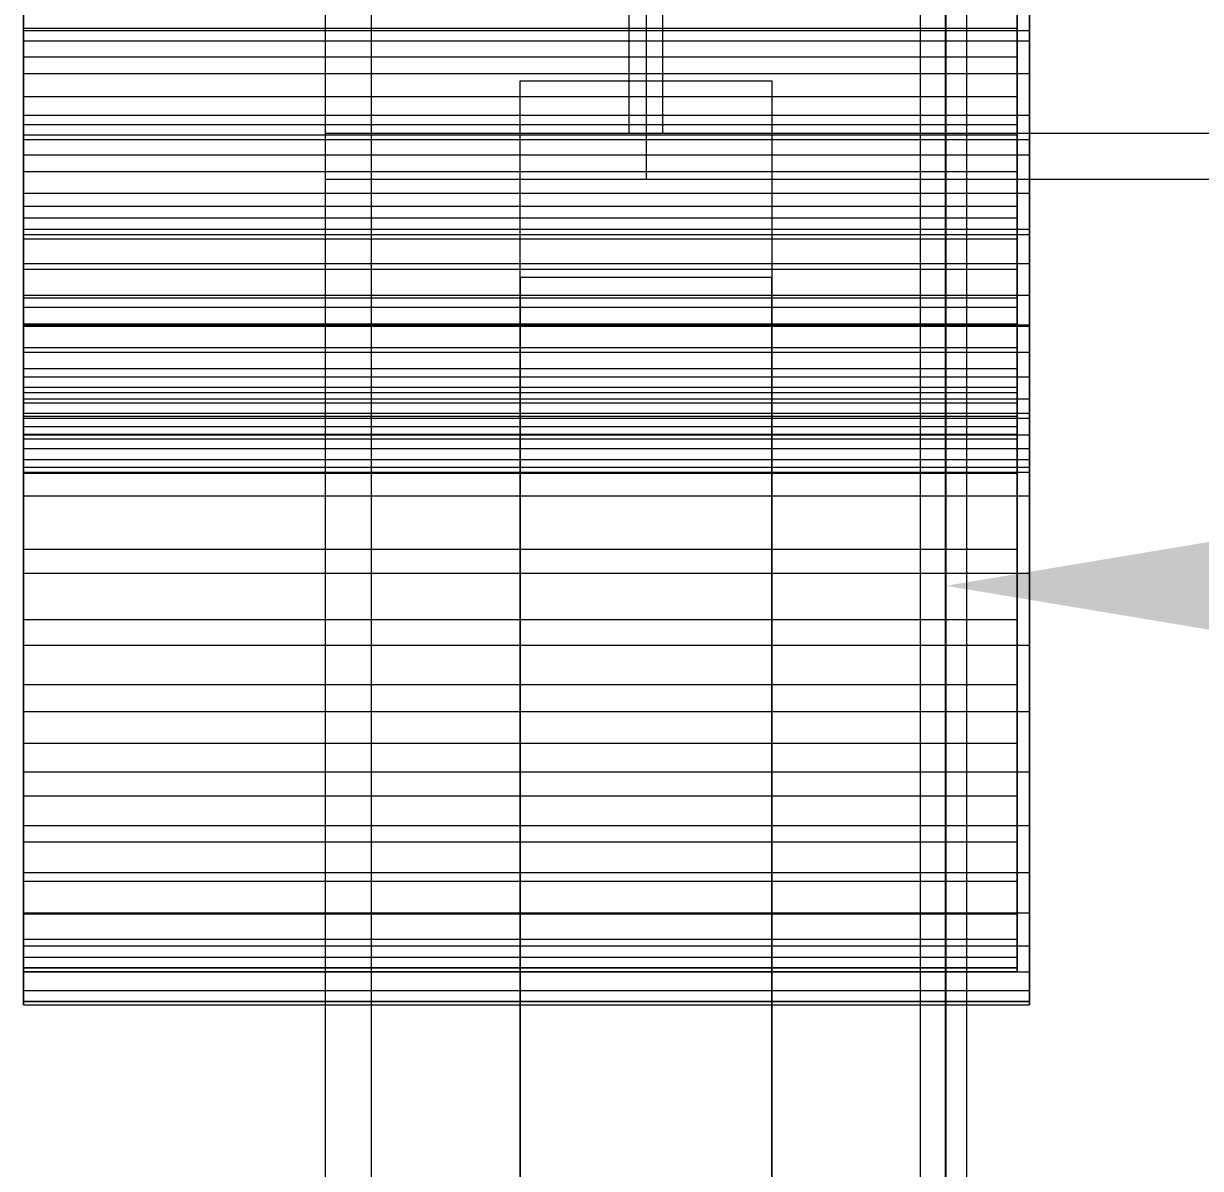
# Model space of a CAD drawing. Header units: millimetres. Extents: x -1970 to 59977, y -50268 to 6837.
# Drawn here: x -1970 to -1689.2, y -34739 to -34465.9 of the extents above; entities that cross this region are included whole.
import ezdxf

# ---------------------------------------------------------------- set-up
doc = ezdxf.new("R2010")
doc.units = ezdxf.units.MM
for name, color, linetype, lineweight in [('COTAS_P', 1, 'Continuous', 0), ('frontal_briquetadora', 7, 'Continuous', 0), ('frontal_tolva', 7, 'Continuous', 0)]:
    doc.layers.add(name, color=color, linetype=linetype, lineweight=lineweight)
doc.dimstyles.new('R19_100', dxfattribs={"dimtxt": 250, "dimasz": 150, "dimexe": 150, "dimexo": 80, "dimgap": 100, "dimtad": 1, "dimtih": 1, "dimtoh": 1, "dimdsep": 46, "dimcen": 0.09, "dimadec": 0, "dimazin": 0, "dimtfac": 1, "dimtdec": 4, "dimtofl": 0, "dimtmove": 0, "dimatfit": 3, "dimfxl": 1, "dimtolj": 1, "dimtzin": 0, "dimarcsym": 0})

# ---------------------------------------------------------------- blocks, each defined once
blk = doc.blocks.new('*D37')
at = {"layer": 'COTAS_P', "color": 0, "lineweight": -2, "transparency": 16777216}
for p, q in [((-1750, -35420), (-1750, -34450)), ((2600, -35420), (2600, -34450)), ((-1600, -34600), (2450, -34600))]:
    blk.add_line(p, q, dxfattribs=at)
at = {"layer": 'COTAS_P', "color": 0, "transparency": 16777216}
for points in [[(-1600, -34575), (-1600, -34625), (-1750, -34600)], [(2450, -34575), (2450, -34625), (2600, -34600)]]:
    blk.add_solid(points, dxfattribs=at)
at = {"layer": 'Defpoints', "color": 0, "transparency": 16777216}
for p in [(2600, -34600), (-1750, -35500), (2600, -35500)]:
    blk.add_point(p, dxfattribs=at)

msp = doc.modelspace()

# ---------------------------------------------------------------- linework, layer by layer
at = {"layer": 'frontal_briquetadora'}
for p, q in [((-1970, -34443.29), (-1970, -34466.957)), ((-1733, -34443.29), (-1733, -34466.957)), ((-1970, -34445.793), (-1970, -34469.983)), ((-1730, -34445.793), (-1730, -34469.983)), ((-1970, -34467.513), (-1970, -34456.935)), ((-1730, -34467.513), (-1730, -34456.935)), ((-1970, -34473.803), (-1970, -34463.972)), ((-1733, -34473.803), (-1733, -34463.972)), ((-1970, -34466.957), (-1970, -34489.959)), ((-1970, -34466.957), (-1733, -34466.957)), ((-1970, -34477.777), (-1970, -34467.513)), ((-1970, -34467.513), (-1730, -34467.513)), ((-1733, -34466.957), (-1733, -34489.959)), ((-1730, -34477.777), (-1730, -34467.513)), ((-1970, -34469.983), (-1970, -34493.494)), ((-1970, -34469.983), (-1730, -34469.983)), ((-1730, -34469.983), (-1730, -34493.494)), ((-1970, -34483.296), (-1970, -34473.803)), ((-1970, -34473.803), (-1733, -34473.803)), ((-1733, -34483.296), (-1733, -34473.803)), ((-1970, -34487.687), (-1970, -34477.777)), ((-1970, -34477.777), (-1730, -34477.777)), ((-1730, -34487.687), (-1730, -34477.777)), ((-1970, -34492.415), (-1970, -34483.296)), ((-1970, -34483.296), (-1733, -34483.296)), ((-1733, -34492.415), (-1733, -34483.296)), ((-1970, -34497.207), (-1970, -34487.687)), ((-1970, -34487.687), (-1730, -34487.687)), ((-1970, -34489.959), (-1970, -34512.184)), ((-1970, -34489.959), (-1733, -34489.959)), ((-1733, -34489.959), (-1733, -34512.184)), ((-1730, -34497.207), (-1730, -34487.687)), ((-1970, -34501.126), (-1970, -34492.415)), ((-1970, -34492.415), (-1733, -34492.415)), ((-1733, -34501.126), (-1733, -34492.415)), ((-1970, -34493.494), (-1970, -34516.21)), ((-1970, -34493.494), (-1730, -34493.494)), ((-1730, -34493.494), (-1730, -34516.21)), ((-1970, -34506.3), (-1970, -34497.207)), ((-1970, -34497.207), (-1730, -34497.207)), ((-1730, -34506.3), (-1730, -34497.207)), ((-1970, -34509.395), (-1970, -34501.126)), ((-1970, -34501.126), (-1733, -34501.126)), ((-1733, -34509.395), (-1733, -34501.126)), ((-1970, -34514.934), (-1970, -34506.3)), ((-1970, -34506.3), (-1730, -34506.3)), ((-1730, -34514.934), (-1730, -34506.3)), ((-1970, -34517.193), (-1970, -34509.395)), ((-1970, -34509.395), (-1733, -34509.395)), ((-1733, -34517.193), (-1733, -34509.395)), ((-1970, -34512.184), (-1970, -34533.525)), ((-1970, -34512.184), (-1733, -34512.184)), ((-1733, -34512.184), (-1733, -34533.525)), ((-1970, -34523.074), (-1970, -34514.934)), ((-1970, -34514.934), (-1730, -34514.934)), ((-1730, -34523.074), (-1730, -34514.934)), ((-1970, -34516.21), (-1970, -34538.023)), ((-1970, -34516.21), (-1730, -34516.21)), ((-1970, -34524.49), (-1970, -34517.193)), ((-1970, -34517.193), (-1733, -34517.193)), ((-1733, -34524.49), (-1733, -34517.193)), ((-1730, -34516.21), (-1730, -34538.023)), ((-1970, -34530.691), (-1970, -34523.074)), ((-1970, -34523.074), (-1730, -34523.074)), ((-1730, -34530.691), (-1730, -34523.074)), ((-1970, -34531.258), (-1970, -34524.49)), ((-1970, -34524.49), (-1733, -34524.49)), ((-1733, -34531.258), (-1733, -34524.49)), ((-1970, -34537.757), (-1970, -34530.691)), ((-1970, -34530.691), (-1730, -34530.691)), ((-1970, -34537.473), (-1970, -34531.258)), ((-1970, -34531.258), (-1733, -34531.258)), ((-1733, -34537.473), (-1733, -34531.258)), ((-1730, -34537.757), (-1730, -34530.691)), ((-1970, -34533.525), (-1970, -34553.878)), ((-1970, -34533.525), (-1733, -34533.525)), ((-1733, -34533.525), (-1733, -34553.878)), ((-1970, -34543.11), (-1970, -34537.473)), ((-1970, -34537.473), (-1733, -34537.473)), ((-1970, -34544.245), (-1970, -34537.757)), ((-1970, -34537.757), (-1730, -34537.757)), ((-1733, -34543.11), (-1733, -34537.473)), ((-1730, -34544.245), (-1730, -34537.757)), ((-1970, -34538.023), (-1970, -34558.825)), ((-1970, -34538.023), (-1730, -34538.023)), ((-1730, -34538.023), (-1730, -34558.825)), ((-1970, -34548.149), (-1970, -34543.11)), ((-1970, -34543.11), (-1733, -34543.11)), ((-1733, -34548.149), (-1733, -34543.11)), ((-1970, -34550.13), (-1970, -34544.245)), ((-1970, -34544.245), (-1730, -34544.245)), ((-1730, -34550.13), (-1730, -34544.245)), ((-1970, -34552.572), (-1970, -34548.149)), ((-1970, -34548.149), (-1733, -34548.149)), ((-1733, -34552.572), (-1733, -34548.149)), ((-1970, -34555.391), (-1970, -34550.13)), ((-1970, -34550.13), (-1730, -34550.13)), ((-1730, -34555.391), (-1730, -34550.13)), ((-1970, -34556.361), (-1970, -34552.572)), ((-1970, -34552.572), (-1733, -34552.572)), ((-1970, -34553.878), (-1970, -34573.144)), ((-1970, -34553.878), (-1733, -34553.878)), ((-1733, -34556.361), (-1733, -34552.572)), ((-1733, -34553.878), (-1733, -34573.144)), ((-1970, -34560.008), (-1970, -34555.391)), ((-1970, -34555.391), (-1730, -34555.391)), ((-1970, -34559.502), (-1970, -34556.361)), ((-1970, -34556.361), (-1733, -34556.361)), ((-1733, -34559.502), (-1733, -34556.361)), ((-1730, -34560.008), (-1730, -34555.391)), ((-1970, -34558.825), (-1970, -34578.517)), ((-1970, -34558.825), (-1730, -34558.825)), ((-1970, -34561.983), (-1970, -34559.502)), ((-1970, -34559.502), (-1733, -34559.502)), ((-1970, -34563.963), (-1970, -34560.008)), ((-1970, -34560.008), (-1730, -34560.008)), ((-1733, -34561.983), (-1733, -34559.502)), ((-1730, -34558.825), (-1730, -34578.517)), ((-1730, -34563.963), (-1730, -34560.008)), ((-1970, -34563.796), (-1970, -34561.983)), ((-1970, -34561.983), (-1733, -34561.983)), ((-1733, -34563.796), (-1733, -34561.983)), ((-1970, -34564.933), (-1970, -34563.796)), ((-1970, -34563.796), (-1733, -34563.796)), ((-1970, -34567.242), (-1970, -34563.963)), ((-1970, -34563.963), (-1730, -34563.963)), ((-1970, -34691.071), (-1970, -34564.933)), ((-1970, -34564.933), (-1733, -34564.933)), ((-1733, -34564.933), (-1733, -34563.796)), ((-1733, -34691.071), (-1733, -34564.933)), ((-1730, -34567.242), (-1730, -34563.963)), ((-1970, -34569.833), (-1970, -34567.242)), ((-1970, -34567.242), (-1730, -34567.242)), ((-1730, -34569.833), (-1730, -34567.242)), ((-1970, -34571.725), (-1970, -34569.833)), ((-1970, -34569.833), (-1730, -34569.833)), ((-1730, -34571.725), (-1730, -34569.833)), ((-1970, -34572.912), (-1970, -34571.725)), ((-1970, -34571.725), (-1730, -34571.725)), ((-1970, -34699.05), (-1970, -34572.912)), ((-1970, -34572.912), (-1730, -34572.912)), ((-1970, -34573.144), (-1970, -34591.229)), ((-1970, -34573.144), (-1733, -34573.144)), ((-1733, -34573.144), (-1733, -34591.229)), ((-1730, -34572.912), (-1730, -34571.725)), ((-1730, -34699.05), (-1730, -34572.912)), ((-1970, -34578.517), (-1970, -34597.002)), ((-1970, -34578.517), (-1730, -34578.517)), ((-1730, -34578.517), (-1730, -34597.002)), ((-1970, -34591.229), (-1970, -34608.046)), ((-1970, -34591.229), (-1733, -34591.229)), ((-1733, -34591.229), (-1733, -34608.046)), ((-1970, -34597.002), (-1970, -34614.191)), ((-1970, -34597.002), (-1730, -34597.002)), ((-1730, -34597.002), (-1730, -34614.191)), ((-1970, -34608.046), (-1970, -34623.513)), ((-1970, -34608.046), (-1733, -34608.046)), ((-1733, -34608.046), (-1733, -34623.513)), ((-1970, -34614.191), (-1970, -34630)), ((-1970, -34614.191), (-1730, -34614.191)), ((-1730, -34614.191), (-1730, -34630)), ((-1970, -34623.513), (-1970, -34637.555)), ((-1970, -34623.513), (-1733, -34623.513)), ((-1733, -34623.513), (-1733, -34637.555)), ((-1970, -34630), (-1970, -34644.352)), ((-1970, -34630), (-1730, -34630)), ((-1730, -34630), (-1730, -34644.352)), ((-1970, -34637.555), (-1970, -34650.104)), ((-1970, -34637.555), (-1733, -34637.555)), ((-1733, -34637.555), (-1733, -34650.104)), ((-1970, -34644.352), (-1970, -34657.178)), ((-1970, -34644.352), (-1730, -34644.352)), ((-1730, -34644.352), (-1730, -34657.178)), ((-1970, -34650.104), (-1970, -34661.099)), ((-1970, -34650.104), (-1733, -34650.104)), ((-1733, -34650.104), (-1733, -34661.099)), ((-1970, -34657.178), (-1970, -34668.416)), ((-1970, -34657.178), (-1730, -34657.178)), ((-1730, -34657.178), (-1730, -34668.416)), ((-1970, -34661.099), (-1970, -34670.486)), ((-1970, -34661.099), (-1733, -34661.099)), ((-1733, -34661.099), (-1733, -34670.486)), ((-1970, -34668.416), (-1970, -34678.011)), ((-1970, -34668.416), (-1730, -34668.416)), ((-1730, -34668.416), (-1730, -34678.011)), ((-1970, -34670.486), (-1970, -34678.221)), ((-1970, -34670.486), (-1733, -34670.486)), ((-1733, -34670.486), (-1733, -34678.221)), ((-1970, -34678.011), (-1970, -34685.916)), ((-1970, -34678.011), (-1730, -34678.011)), ((-1970, -34678.221), (-1970, -34684.264)), ((-1970, -34678.221), (-1733, -34678.221)), ((-1733, -34678.221), (-1733, -34684.264)), ((-1730, -34678.011), (-1730, -34685.916)), ((-1970, -34684.264), (-1970, -34688.588)), ((-1970, -34684.264), (-1733, -34684.264)), ((-1970, -34685.916), (-1970, -34692.093)), ((-1970, -34685.916), (-1730, -34685.916)), ((-1733, -34684.264), (-1733, -34688.588)), ((-1730, -34685.916), (-1730, -34692.093)), ((-1970, -34688.588), (-1970, -34691.17)), ((-1970, -34688.588), (-1733, -34688.588)), ((-1733, -34688.588), (-1733, -34691.17)), ((-1970, -34691.999), (-1970, -34691.071)), ((-1970, -34691.071), (-1733, -34691.071)), ((-1970, -34691.17), (-1970, -34691.999)), ((-1970, -34691.17), (-1733, -34691.17)), ((-1970, -34691.999), (-1733, -34691.999)), ((-1970, -34692.093), (-1970, -34696.512)), ((-1970, -34692.093), (-1730, -34692.093)), ((-1733, -34691.999), (-1733, -34691.071)), ((-1733, -34691.17), (-1733, -34691.999)), ((-1730, -34692.093), (-1730, -34696.512)), ((-1970, -34696.512), (-1970, -34699.152)), ((-1970, -34696.512), (-1730, -34696.512)), ((-1730, -34696.512), (-1730, -34699.152)), ((-1970, -34699.999), (-1970, -34699.05)), ((-1970, -34699.05), (-1730, -34699.05)), ((-1970, -34699.152), (-1970, -34699.999)), ((-1970, -34699.152), (-1730, -34699.152)), ((-1970, -34699.999), (-1730, -34699.999)), ((-1730, -34699.999), (-1730, -34699.05)), ((-1730, -34699.152), (-1730, -34699.999))]:
    msp.add_line(p, q, dxfattribs=at)
at = {"layer": 'frontal_tolva'}
for p, q in [((-1898, -35980), (-1898, -32700)), ((-1887, -35980), (-1887, -32700)), ((-1756, -35980), (-1756, -32700)), ((-1745, -35980), (-1745, -32700)), ((-1825.5, -34492), (-1825.5, -34361)), ((-1821.5, -34361), (-1821.5, -34492)), ((-1817.5, -34492), (-1817.5, -34361)), ((-1851.5, -35316.567), (-1851.5, -34479.567)), ((-1851.5, -34479.567), (-1791.5, -34479.567)), ((-1851.5, -34526.433), (-1851.5, -34479.567)), ((-1791.5, -34479.567), (-1791.5, -35316.567)), ((-1791.5, -34479.567), (-1791.5, -34526.433)), ((-1898, -34492), (-1745, -34492)), ((-1898, -34503), (-1898, -34492)), ((-1825.5, -34492), (-1817.5, -34492)), ((-1821.5, -34492), (1821.5, -34492)), ((-1821.5, -34492), (-1821.5, -34503)), ((-1745, -34503), (-1745, -34492)), ((-1898, -34503), (-1745, -34503)), ((-1821.5, -34503), (1821.5, -34503)), ((-1791.5, -34526.433), (-1851.5, -34526.433)), ((-1851.5, -34526.433), (-1851.5, -35363.433)), ((-1791.5, -35363.433), (-1791.5, -34526.433))]:
    msp.add_line(p, q, dxfattribs=at)

# ---------------------------------------------------------------- dimensions: what is measured, and where the dimension line sits
at = {"layer": 'COTAS_P'}
dim = msp.add_aligned_dim(p1=(-1750, -35500), p2=(2600, -35500), distance=900, text='<> P', dimstyle='R19_100', dxfattribs=at)
dim.commit()
dim.dimension.update_dxf_attribs({"geometry": '*D37', "text_midpoint": (425, -34600)})

doc.saveas('drawing.dxf')
